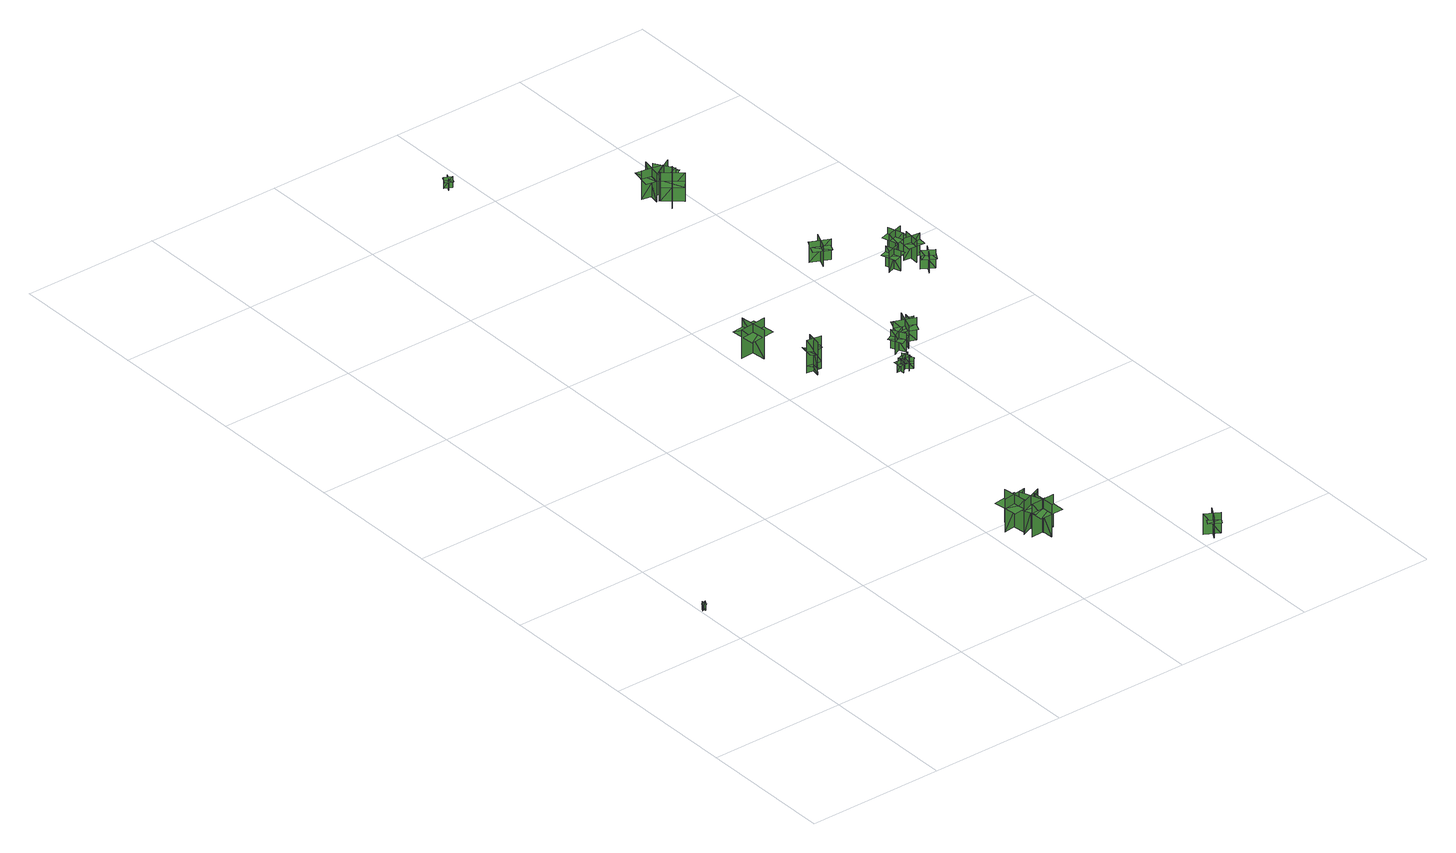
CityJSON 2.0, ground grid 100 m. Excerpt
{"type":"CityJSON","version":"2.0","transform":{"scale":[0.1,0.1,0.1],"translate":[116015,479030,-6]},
"CityObjects":{
"tree1":{"type":"SolitaryVegetationObject","geometry":[{"type":"MultiSurface","lod":"1","boundaries":[[[0,1,2]],[[0,2,3]],[[4,5,6]],[[4,6,7]],[[8,9,5]],[[8,5,4]],[[10,11,1]],[[10,1,0]],[[12,13,14]],[[12,14,15]],[[16,17,18]],[[16,18,19]]]}]},
"tree2":{"type":"SolitaryVegetationObject","geometry":[{"type":"MultiSurface","lod":"1","boundaries":[[[20,21,22]],[[20,22,23]],[[24,25,26]],[[24,26,27]],[[28,29,30]],[[28,30,31]],[[28,31,32]],[[28,32,33]]]}]},
"tree3":{"type":"SolitaryVegetationObject","geometry":[{"type":"MultiSurface","lod":"1","boundaries":[[[34,35,36]],[[34,36,37]],[[38,39,40]],[[38,40,41]],[[42,43,44]],[[42,44,45]],[[42,45,46]],[[42,46,47]]]}]},
"tree4":{"type":"SolitaryVegetationObject","geometry":[{"type":"MultiSurface","lod":"1","boundaries":[[[48,49,50]],[[48,50,51]],[[52,53,54]],[[52,54,55]],[[56,57,58]],[[56,58,59]],[[56,59,60]],[[56,60,61]]]}]},
"tree5":{"type":"SolitaryVegetationObject","geometry":[{"type":"MultiSurface","lod":"1","boundaries":[[[62,63,64]],[[62,64,65]],[[66,67,68]],[[66,68,69]],[[70,71,72]],[[70,72,73]],[[70,73,74]],[[70,74,75]]]}]},
"tree6":{"type":"SolitaryVegetationObject","geometry":[{"type":"MultiSurface","lod":"1","boundaries":[[[76,77,78]],[[76,78,79]],[[80,81,82]],[[80,82,83]],[[84,85,86]],[[84,86,87]],[[84,87,88]],[[84,88,89]]]}]},
"tree7":{"type":"SolitaryVegetationObject","geometry":[{"type":"MultiSurface","lod":"1","boundaries":[[[90,91,92]],[[90,92,93]],[[94,95,96]],[[94,96,97]],[[98,99,95]],[[98,95,94]],[[100,101,91]],[[100,91,90]],[[102,103,104]],[[102,104,105]],[[106,107,108]],[[106,108,109]]]}]},
"tree8":{"type":"SolitaryVegetationObject","geometry":[{"type":"MultiSurface","lod":"1","boundaries":[[[110,111,112]],[[110,112,113]],[[114,115,116]],[[114,116,117]],[[118,119,120]],[[118,120,121]],[[118,121,122]],[[118,122,123]]]}]},
"tree9":{"type":"SolitaryVegetationObject","geometry":[{"type":"MultiSurface","lod":"1","boundaries":[[[124,125,126]],[[124,126,127]],[[128,129,130]],[[128,130,131]],[[132,133,134]],[[132,134,135]],[[132,135,136]],[[132,136,137]]]}]},
"tree10":{"type":"SolitaryVegetationObject","geometry":[{"type":"MultiSurface","lod":"1","boundaries":[[[138,139,140]],[[138,140,141]],[[142,143,144]],[[142,144,145]],[[146,147,148]],[[146,148,149]],[[146,149,150]],[[146,150,151]]]}]},
"tree11":{"type":"SolitaryVegetationObject","geometry":[{"type":"MultiSurface","lod":"1","boundaries":[[[152,153,154]],[[152,154,155]],[[156,157,158]],[[156,158,159]],[[160,161,162]],[[160,162,163]],[[160,163,164]],[[160,164,165]]]}]},
"tree12":{"type":"SolitaryVegetationObject","geometry":[{"type":"MultiSurface","lod":"1","boundaries":[[[166,167,168]],[[166,168,169]],[[170,171,172]],[[170,172,173]],[[174,175,176]],[[174,176,177]],[[174,175,178]],[[174,178,179]]]}]},
"tree13":{"type":"SolitaryVegetationObject","geometry":[{"type":"MultiSurface","lod":"1","boundaries":[[[180,181,182]],[[180,182,183]],[[184,185,186]],[[184,186,187]],[[188,189,190]],[[188,190,191]],[[188,191,192]],[[188,192,193]]]}]},
"tree14":{"type":"SolitaryVegetationObject","geometry":[{"type":"MultiSurface","lod":"1","boundaries":[[[194,195,196]],[[194,196,197]],[[198,199,200]],[[198,200,201]],[[202,203,199]],[[202,199,198]],[[204,205,195]],[[204,195,194]],[[194,195,206]],[[194,206,207]],[[194,208,209]],[[194,209,195]]]}]},
"tree15":{"type":"SolitaryVegetationObject","geometry":[{"type":"MultiSurface","lod":"1","boundaries":[[[210,211,212]],[[210,212,213]],[[214,215,216]],[[214,216,217]],[[218,219,220]],[[218,220,221]],[[218,221,222]],[[218,222,223]]]}]},
"tree16":{"type":"SolitaryVegetationObject","geometry":[{"type":"MultiSurface","lod":"1","boundaries":[[[224,225,226]],[[224,226,227]],[[228,229,230]],[[228,230,231]],[[232,233,234]],[[232,234,235]],[[232,235,236]],[[232,236,237]]]}]},
"tree17":{"type":"SolitaryVegetationObject","geometry":[{"type":"MultiSurface","lod":"1","boundaries":[[[238,239,240]],[[238,240,241]],[[242,243,244]],[[242,244,245]],[[246,247,248]],[[246,248,249]],[[246,249,250]],[[246,250,251]]]}]},
"tree18":{"type":"SolitaryVegetationObject","geometry":[{"type":"MultiSurface","lod":"1","boundaries":[[[252,253,254]],[[252,254,255]],[[256,257,258]],[[256,258,259]],[[260,261,262]],[[260,262,263]],[[260,263,264]],[[260,264,265]]]}]},
"tree19":{"type":"SolitaryVegetationObject","geometry":[{"type":"MultiSurface","lod":"1","boundaries":[[[266,267,268]],[[266,268,269]],[[270,271,272]],[[270,272,273]],[[274,275,276]],[[274,276,277]],[[274,277,278]],[[274,278,279]]]}]},
"tree20":{"type":"SolitaryVegetationObject","geometry":[{"type":"MultiSurface","lod":"1","boundaries":[[[280,281,282]],[[280,282,283]],[[284,285,286]],[[284,286,287]],[[288,289,290]],[[288,290,291]],[[288,291,292]],[[288,292,293]]]}]},
"tree21":{"type":"SolitaryVegetationObject","geometry":[{"type":"MultiSurface","lod":"1","boundaries":[[[294,295,296]],[[294,296,297]],[[298,299,300]],[[298,300,301]],[[302,303,304]],[[302,304,305]],[[302,305,306]],[[302,306,307]]]}]},
"tree22":{"type":"SolitaryVegetationObject","geometry":[{"type":"MultiSurface","lod":"1","boundaries":[[[308,309,310]],[[308,310,311]],[[312,313,314]],[[312,314,315]],[[316,317,318]],[[316,318,319]],[[316,319,320]],[[316,320,321]]]}]}
},
"vertices":[
[16,1406,34],[23,1382,34],[23,1382,82],[15,1406,82],[7,1389,34],[31,1397,34],[31,1397,82],[6,1389,82],[6,1389,21],[31,1397,21],[15,1406,21],[23,1382,21],[15,1406,58],[23,1382,58],[36,1386,62],[28,1410,62],[22,1385,65],[16,1403,65],[7,1400,68],[13,1382,68],
[2172,1017,13],[2195,842,13],[2195,842,259],[2172,1017,259],[2099,924,13],[2275,948,13],[2275,948,259],[2099,924,259],[2099,924,190],[2111,836,190],[2287,860,190],[2275,948,190],[2263,1035,190],[2088,1012,190],
[2224,934,12],[2289,770,12],[2289,770,259],[2224,934,259],[2177,826,12],[2341,891,12],[2341,891,259],[2177,826,259],[2177,826,190],[2209,744,190],[2374,809,190],[2341,891,190],[2308,974,190],[2144,908,190],
[2296,692,11],[2291,869,11],[2291,869,258],[2296,692,258],[2377,778,11],[2200,773,11],[2200,773,258],[2377,778,258],[2377,778,189],[2375,866,189],[2198,861,189],[2200,773,189],[2203,684,189],[2380,689,189],
[3089,31,17],[3150,130,17],[3150,130,172],[3089,31,172],[3162,49,17],[3162,49,172],[3063,110,172],[3063,110,17],[3162,49,123],[3187,90,123],[3108,139,123],[3083,97,123],[3057,56,123],[3136,8,123],
[2178,3477,11],[2158,3677,11],[2158,3677,229],[2178,3477,229],[2267,3589,11],[2068,3569,11],[2068,3569,229],[2267,3589,229],[2259,3588,168],[2251,3675,168],[2067,3657,168],[2076,3570,168],[2085,3483,168],[2268,3501,168],
[2316,3108,71],[2333,3210,71],[2335,3209,266],[2317,3107,266],[2380,3152,72],[2278,3170,72],[2278,3169,266],[2380,3151,266],[2380,3151,20],[2278,3169,20],[2317,3107,20],[2335,3209,20],[2317,3107,166],[2334,3209,166],[2282,3219,185],[2265,3117,185],[2332,3195,197],[2319,3119,197],[2358,3112,208],[2371,3189,208],
[2762,2842,19],[2759,2784,19],[2759,2784,101],[2762,2842,101],[2733,2816,19],[2792,2813,19],[2792,2813,101],[2733,2816,101],[2733,2816,78],[2732,2787,78],[2791,2784,78],[2792,2813,78],[2793,2843,78],[2734,2846,78],
[2803,2780,20],[2841,2825,20],[2841,2825,102],[2803,2780,102],[2843,2783,20],[2797,2821,20],[2797,2821,102],[2843,2783,102],[2843,2783,79],[2862,2806,79],[2816,2844,79],[2797,2821,79],[2778,2798,79],[2824,2760,79],
[2819,2878,18],[2838,2822,18],[2838,2822,100],[2819,2878,100],[2801,2843,18],[2857,2862,18],[2857,2862,100],[2801,2843,100],[2801,2843,77],[2811,2815,77],[2867,2834,77],[2857,2862,77],[2848,2890,77],[2792,2872,77],
[1870,6326,18],[1843,6274,18],[1843,6274,100],[1870,6326,100],[1833,6314,18],[1885,6287,18],[1885,6287,100],[1833,6314,100],[1833,6314,77],[1819,6288,77],[1871,6261,77],[1885,6287,77],[1898,6313,77],[1846,6341,77],
[2928,2970,18],[2881,3065,18],[2881,3065,159],[2928,2970,159],[2950,3038,18],[2856,2992,18],[2856,2992,159],[2950,3038,159],[2931,2972,112],[2884,3067,112],[2836,3043,112],[2883,2948,112],[2922,3085,112],[2969,2991,112],
[2965,2991,18],[3023,3137,18],[3023,3137,189],[2965,2991,189],[3068,3036,18],[2921,3094,18],[2921,3094,189],[3068,3036,189],[3062,3039,141],[3087,3103,141],[2952,3156,141],[2927,3092,141],[2902,3028,141],[3036,2975,141],
[3045,3066,91],[3062,3141,91],[3023,3150,91],[3006,3075,91],[3016,3111,91],[3090,3094,91],[3091,3098,161],[3017,3115,161],[3017,3115,21],[3091,3098,21],[3048,3066,21],[3065,3140,21],[3062,3141,161],[3045,3066,161],[3083,3058,91],[3099,3132,91],
[3204,4217,17],[3144,4087,17],[3144,4087,172],[3204,4217,172],[3108,4181,17],[3238,4121,17],[3238,4121,172],[3108,4181,172],[3114,4179,129],[3087,4122,129],[3207,4066,129],[3233,4123,129],[3259,4180,129],[3140,4235,129],
[2744,5437,10],[2895,5405,10],[2895,5405,225],[2744,5437,225],[2799,5350,10],[2832,5502,10],[2832,5502,225],[2799,5350,225],[2799,5350,165],[2875,5334,165],[2908,5485,165],[2832,5502,165],[2756,5518,165],[2724,5366,165],
[2928,5352,10],[2830,5232,10],[2830,5232,226],[2928,5352,226],[2825,5343,10],[2945,5245,10],[2945,5245,226],[2825,5343,226],[2825,5343,165],[2776,5283,165],[2896,5185,165],[2945,5245,165],[2994,5305,165],[2874,5403,165],
[2954,5434,9],[2821,5355,9],[2821,5355,225],[2954,5434,225],[2855,5460,9],[2934,5327,9],[2934,5327,225],[2855,5460,225],[2855,5460,164],[2788,5421,164],[2867,5288,164],[2934,5327,164],[3000,5367,164],[2921,5500,164],
[3427,3767,19],[3532,3803,19],[3532,3803,173],[3427,3767,173],[3494,3734,19],[3457,3839,19],[3457,3839,173],[3494,3734,173],[3494,3734,130],[3546,3753,130],[3509,3857,130],[3457,3839,130],[3405,3820,130],[3441,3716,130],
[3690,3622,21],[3606,3674,21],[3606,3674,160],[3690,3622,160],[3675,3686,21],[3623,3602,21],[3623,3602,160],[3675,3686,160],[3675,3686,121],[3633,3712,121],[3581,3628,121],[3623,3602,121],[3665,3575,121],[3718,3660,121],
[3659,3945,18],[3543,3910,18],[3543,3910,188],[3659,3945,188],[3588,3984,18],[3623,3867,18],[3623,3867,188],[3588,3984,188],[3588,3984,140],[3530,3966,140],[3565,3850,140],[3623,3867,140],[3681,3884,140],[3647,4001,140],
[3649,3869,19],[3637,3748,19],[3637,3748,188],[3649,3869,188],[3586,3818,19],[3707,3806,19],[3707,3806,188],[3586,3818,188],[3586,3818,140],[3580,3758,140],[3701,3745,140],[3707,3806,140],[3713,3867,140],[3592,3879,140]
]}
